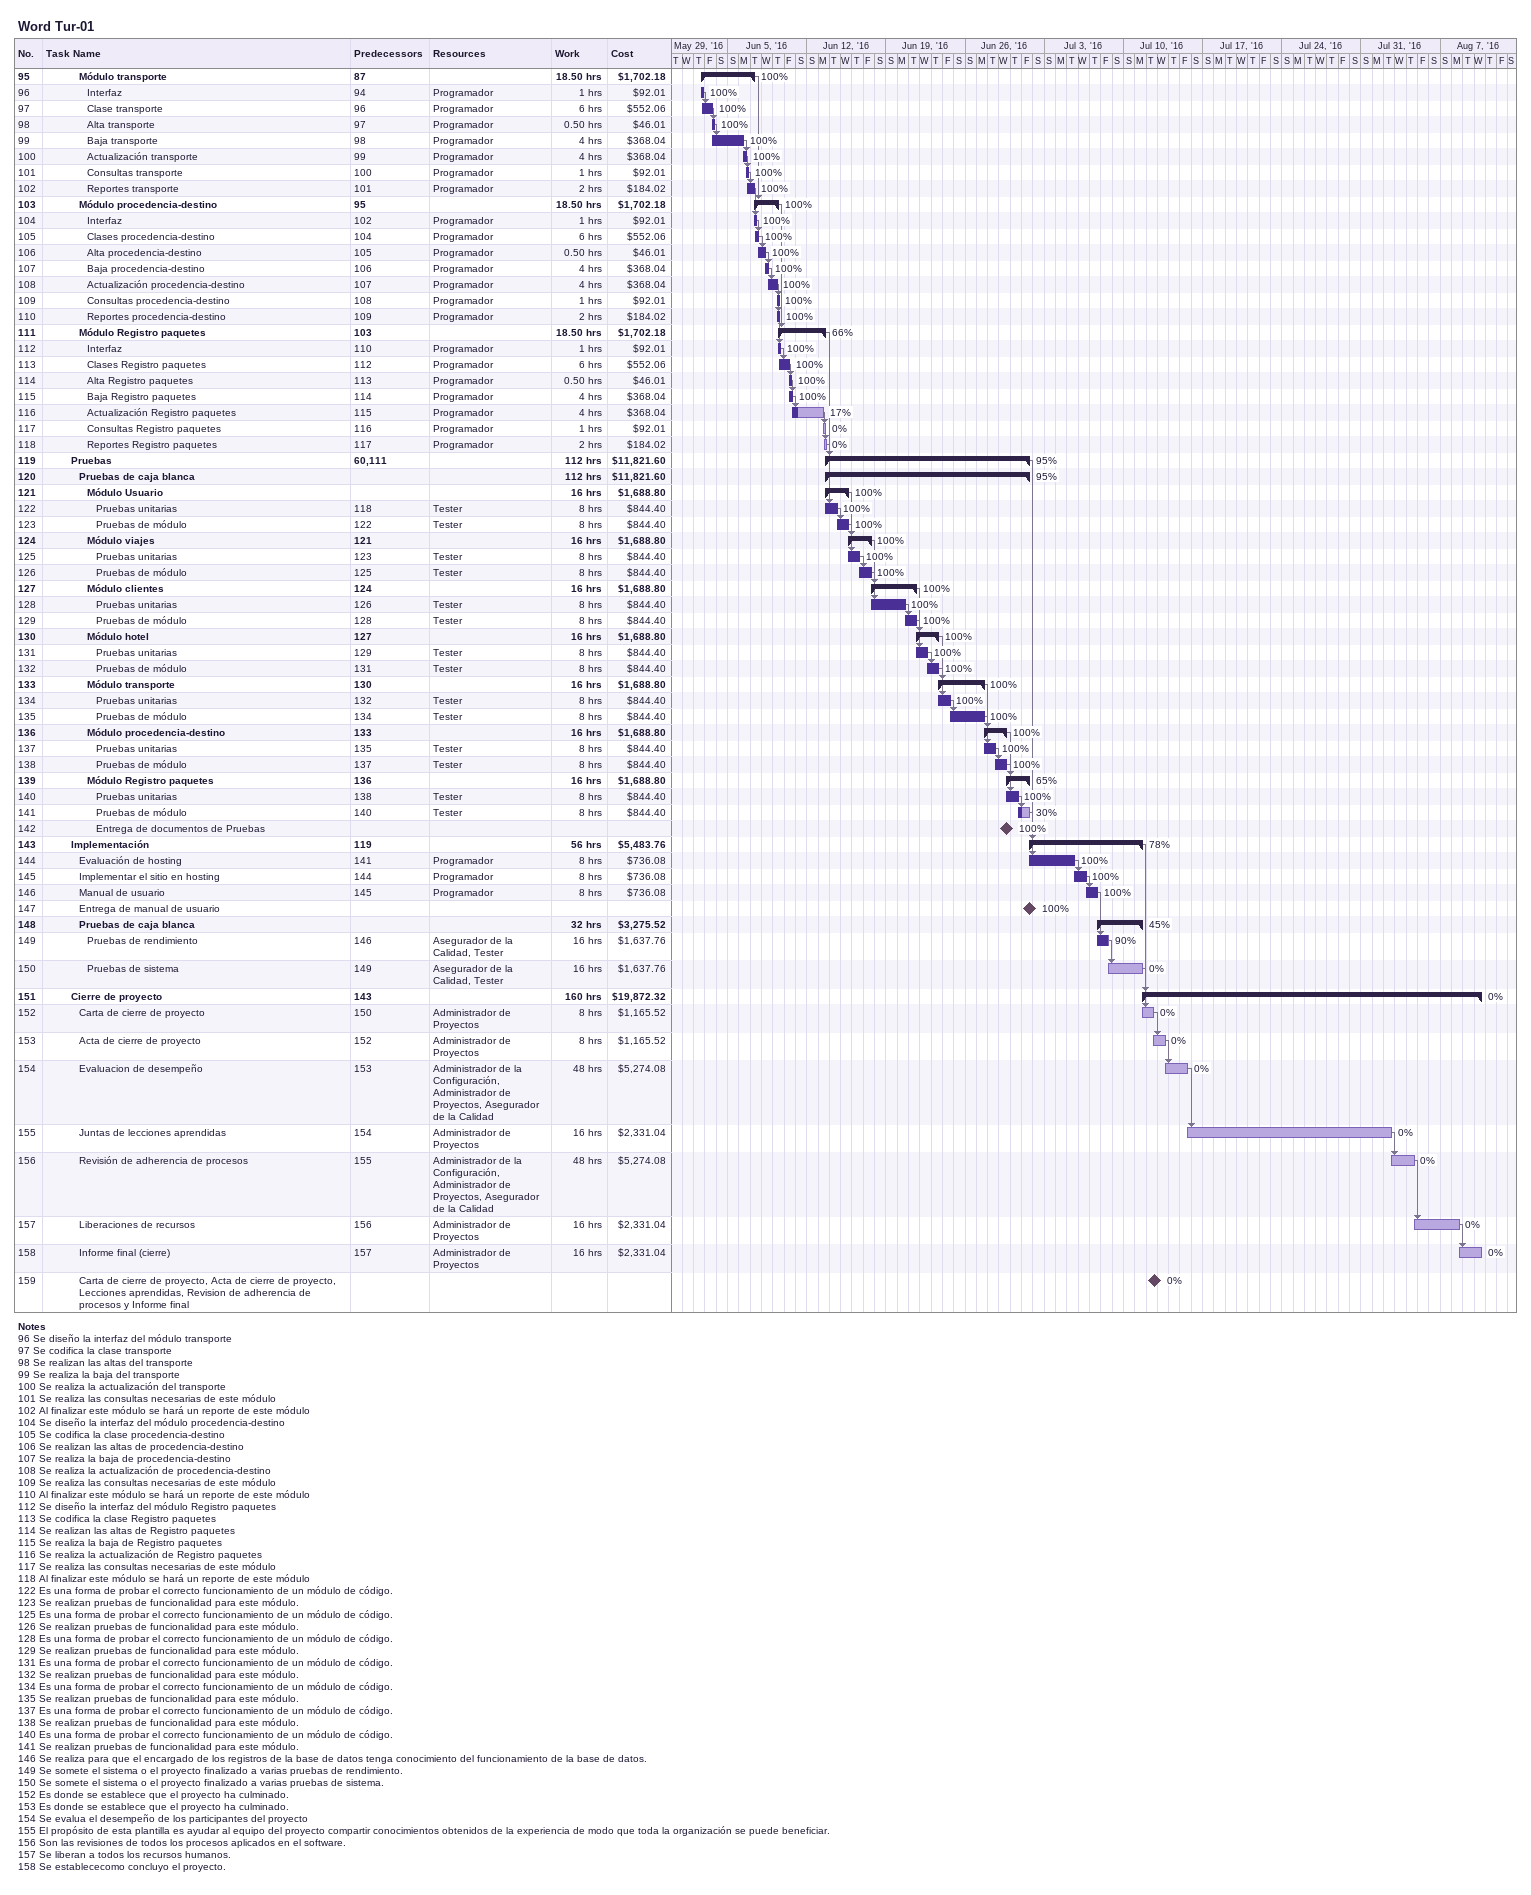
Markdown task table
Word Tur-01

| ID | Level | Task | Start | Finish | Predecessors | Resources | % complete | Work (h) | Cost ($) |
|---|---|---|---|---|---|---|---|---|---|
| 95 | 5 | **Módulo transporte** | 2016-06-02 | 2016-06-07 | 87 |  | 100 | 18.50 | 1702.18 |
| 96 | 6 | Interfaz | 2016-06-02 | 2016-06-02 | 94 | Programador | 100 | 1 | 92.01 |
| 97 | 6 | Clase transporte | 2016-06-02 | 2016-06-03 | 96 | Programador | 100 | 6 | 552.06 |
| 98 | 6 | Alta transporte | 2016-06-03 | 2016-06-03 | 97 | Programador | 100 | 0.50 | 46.01 |
| 99 | 6 | Baja transporte | 2016-06-03 | 2016-06-06 | 98 | Programador | 100 | 4 | 368.04 |
| 100 | 6 | Actualización transporte | 2016-06-06 | 2016-06-06 | 99 | Programador | 100 | 4 | 368.04 |
| 101 | 6 | Consultas transporte | 2016-06-06 | 2016-06-06 | 100 | Programador | 100 | 1 | 92.01 |
| 102 | 6 | Reportes transporte | 2016-06-06 | 2016-06-07 | 101 | Programador | 100 | 2 | 184.02 |
| 103 | 5 | **Módulo procedencia-destino** | 2016-06-07 | 2016-06-09 | 95 |  | 100 | 18.50 | 1702.18 |
| 104 | 6 | Interfaz | 2016-06-07 | 2016-06-07 | 102 | Programador | 100 | 1 | 92.01 |
| 105 | 6 | Clases procedencia-destino | 2016-06-07 | 2016-06-07 | 104 | Programador | 100 | 6 | 552.06 |
| 106 | 6 | Alta procedencia-destino | 2016-06-07 | 2016-06-08 | 105 | Programador | 100 | 0.50 | 46.01 |
| 107 | 6 | Baja procedencia-destino | 2016-06-08 | 2016-06-08 | 106 | Programador | 100 | 4 | 368.04 |
| 108 | 6 | Actualización procedencia-destino | 2016-06-08 | 2016-06-09 | 107 | Programador | 100 | 4 | 368.04 |
| 109 | 6 | Consultas procedencia-destino | 2016-06-09 | 2016-06-09 | 108 | Programador | 100 | 1 | 92.01 |
| 110 | 6 | Reportes procedencia-destino | 2016-06-09 | 2016-06-09 | 109 | Programador | 100 | 2 | 184.02 |
| 111 | 5 | **Módulo Registro paquetes** | 2016-06-09 | 2016-06-13 | 103 |  | 66 | 18.50 | 1702.18 |
| 112 | 6 | Interfaz | 2016-06-09 | 2016-06-09 | 110 | Programador | 100 | 1 | 92.01 |
| 113 | 6 | Clases Registro paquetes | 2016-06-09 | 2016-06-10 | 112 | Programador | 100 | 6 | 552.06 |
| 114 | 6 | Alta Registro paquetes | 2016-06-10 | 2016-06-10 | 113 | Programador | 100 | 0.50 | 46.01 |
| 115 | 6 | Baja Registro paquetes | 2016-06-10 | 2016-06-10 | 114 | Programador | 100 | 4 | 368.04 |
| 116 | 6 | Actualización Registro paquetes | 2016-06-10 | 2016-06-13 | 115 | Programador | 17 | 4 | 368.04 |
| 117 | 6 | Consultas Registro paquetes | 2016-06-13 | 2016-06-13 | 116 | Programador | 0 | 1 | 92.01 |
| 118 | 6 | Reportes Registro paquetes | 2016-06-13 | 2016-06-13 | 117 | Programador | 0 | 2 | 184.02 |
| 119 | 4 | **Pruebas** | 2016-06-13 | 2016-07-01 | 60, 111 |  | 95 | 112 | 11821.60 |
| 120 | 5 | **Pruebas de caja blanca** | 2016-06-13 | 2016-07-01 |  |  | 95 | 112 | 11821.60 |
| 121 | 6 | **Módulo Usuario** | 2016-06-13 | 2016-06-15 |  |  | 100 | 16 | 1688.80 |
| 122 | 7 | Pruebas unitarias | 2016-06-13 | 2016-06-14 | 118 | Tester | 100 | 8 | 844.40 |
| 123 | 7 | Pruebas de módulo | 2016-06-14 | 2016-06-15 | 122 | Tester | 100 | 8 | 844.40 |
| 124 | 6 | **Módulo viajes** | 2016-06-15 | 2016-06-17 | 121 |  | 100 | 16 | 1688.80 |
| 125 | 7 | Pruebas unitarias | 2016-06-15 | 2016-06-16 | 123 | Tester | 100 | 8 | 844.40 |
| 126 | 7 | Pruebas de módulo | 2016-06-16 | 2016-06-17 | 125 | Tester | 100 | 8 | 844.40 |
| 127 | 6 | **Módulo clientes** | 2016-06-17 | 2016-06-21 | 124 |  | 100 | 16 | 1688.80 |
| 128 | 7 | Pruebas unitarias | 2016-06-17 | 2016-06-20 | 126 | Tester | 100 | 8 | 844.40 |
| 129 | 7 | Pruebas de módulo | 2016-06-20 | 2016-06-21 | 128 | Tester | 100 | 8 | 844.40 |
| 130 | 6 | **Módulo hotel** | 2016-06-21 | 2016-06-23 | 127 |  | 100 | 16 | 1688.80 |
| 131 | 7 | Pruebas unitarias | 2016-06-21 | 2016-06-22 | 129 | Tester | 100 | 8 | 844.40 |
| 132 | 7 | Pruebas de módulo | 2016-06-22 | 2016-06-23 | 131 | Tester | 100 | 8 | 844.40 |
| 133 | 6 | **Módulo transporte** | 2016-06-23 | 2016-06-27 | 130 |  | 100 | 16 | 1688.80 |
| 134 | 7 | Pruebas unitarias | 2016-06-23 | 2016-06-24 | 132 | Tester | 100 | 8 | 844.40 |
| 135 | 7 | Pruebas de módulo | 2016-06-24 | 2016-06-27 | 134 | Tester | 100 | 8 | 844.40 |
| 136 | 6 | **Módulo procedencia-destino** | 2016-06-27 | 2016-06-29 | 133 |  | 100 | 16 | 1688.80 |
| 137 | 7 | Pruebas unitarias | 2016-06-27 | 2016-06-28 | 135 | Tester | 100 | 8 | 844.40 |
| 138 | 7 | Pruebas de módulo | 2016-06-28 | 2016-06-29 | 137 | Tester | 100 | 8 | 844.40 |
| 139 | 6 | **Módulo Registro paquetes** | 2016-06-29 | 2016-07-01 | 136 |  | 65 | 16 | 1688.80 |
| 140 | 7 | Pruebas unitarias | 2016-06-29 | 2016-06-30 | 138 | Tester | 100 | 8 | 844.40 |
| 141 | 7 | Pruebas de módulo | 2016-06-30 | 2016-07-01 | 140 | Tester | 30 | 8 | 844.40 |
| 142 | 7 | Entrega de documentos de Pruebas (milestone) | 2016-06-29 | 2016-06-29 |  |  | 100 |  |  |
| 143 | 4 | **Implementación** | 2016-07-01 | 2016-07-11 | 119 |  | 78 | 56 | 5483.76 |
| 144 | 5 | Evaluación de hosting | 2016-07-01 | 2016-07-05 | 141 | Programador | 100 | 8 | 736.08 |
| 145 | 5 | Implementar el sitio en hosting | 2016-07-05 | 2016-07-06 | 144 | Programador | 100 | 8 | 736.08 |
| 146 | 5 | Manual de usuario | 2016-07-06 | 2016-07-07 | 145 | Programador | 100 | 8 | 736.08 |
| 147 | 5 | Entrega de manual de usuario (milestone) | 2016-07-01 | 2016-07-01 |  |  | 100 |  |  |
| 148 | 5 | **Pruebas de caja blanca** | 2016-07-07 | 2016-07-11 |  |  | 45 | 32 | 3275.52 |
| 149 | 6 | Pruebas de rendimiento | 2016-07-07 | 2016-07-08 | 146 | Asegurador de la Calidad, Tester | 90 | 16 | 1637.76 |
| 150 | 6 | Pruebas de sistema | 2016-07-08 | 2016-07-11 | 149 | Asegurador de la Calidad, Tester | 0 | 16 | 1637.76 |
| 151 | 4 | **Cierre de proyecto** | 2016-07-11 | 2016-08-10 | 143 |  | 0 | 160 | 19872.32 |
| 152 | 5 | Carta de cierre de proyecto | 2016-07-11 | 2016-07-12 | 150 | Administrador de Proyectos | 0 | 8 | 1165.52 |
| 153 | 5 | Acta de cierre de proyecto | 2016-07-12 | 2016-07-13 | 152 | Administrador de Proyectos | 0 | 8 | 1165.52 |
| 154 | 5 | Evaluacion de desempeño | 2016-07-13 | 2016-07-15 | 153 | Administrador de la Configuración, Administrador de Proyectos, Asegurador de la Calidad | 0 | 48 | 5274.08 |
| 155 | 5 | Juntas de lecciones aprendidas | 2016-07-15 | 2016-08-02 | 154 | Administrador de Proyectos | 0 | 16 | 2331.04 |
| 156 | 5 | Revisión de adherencia de procesos | 2016-08-02 | 2016-08-04 | 155 | Administrador de la Configuración, Administrador de Proyectos, Asegurador de la Calidad | 0 | 48 | 5274.08 |
| 157 | 5 | Liberaciones de recursos | 2016-08-04 | 2016-08-08 | 156 | Administrador de Proyectos | 0 | 16 | 2331.04 |
| 158 | 5 | Informe final (cierre) | 2016-08-08 | 2016-08-10 | 157 | Administrador de Proyectos | 0 | 16 | 2331.04 |
| 159 | 5 | Carta de cierre de proyecto, Acta de cierre de proyecto, Lecciones aprendidas, Revision de adherencia de procesos y Informe final (milestone) | 2016-07-12 | 2016-07-12 |  |  | 0 |  |  |

Notes
- 96: Se diseño la interfaz del módulo transporte
- 97: Se codifica la clase transporte
- 98: Se realizan las altas del transporte
- 99: Se realiza la baja del transporte
- 100: Se realiza la actualización del transporte
- 101: Se realiza las consultas necesarias de este módulo
- 102: Al finalizar este módulo se hará un reporte de este módulo
- 104: Se diseño la interfaz del módulo procedencia-destino
- 105: Se codifica la clase procedencia-destino
- 106: Se realizan las altas de procedencia-destino
- 107: Se realiza la baja de procedencia-destino
- 108: Se realiza la actualización de procedencia-destino
- 109: Se realiza las consultas necesarias de este módulo
- 110: Al finalizar este módulo se hará un reporte de este módulo
- 112: Se diseño la interfaz del módulo Registro paquetes
- 113: Se codifica la clase Registro paquetes
- 114: Se realizan las altas de Registro paquetes
- 115: Se realiza la baja de Registro paquetes
- 116: Se realiza la actualización de Registro paquetes
- 117: Se realiza las consultas necesarias de este módulo
- 118: Al finalizar este módulo se hará un reporte de este módulo
- 122: Es una forma de probar el correcto funcionamiento de un módulo de código.
- 123: Se realizan pruebas de funcionalidad para este módulo.
- 125: Es una forma de probar el correcto funcionamiento de un módulo de código.
- 126: Se realizan pruebas de funcionalidad para este módulo.
- 128: Es una forma de probar el correcto funcionamiento de un módulo de código.
- 129: Se realizan pruebas de funcionalidad para este módulo.
- 131: Es una forma de probar el correcto funcionamiento de un módulo de código.
- 132: Se realizan pruebas de funcionalidad para este módulo.
- 134: Es una forma de probar el correcto funcionamiento de un módulo de código.
- 135: Se realizan pruebas de funcionalidad para este módulo.
- 137: Es una forma de probar el correcto funcionamiento de un módulo de código.
- 138: Se realizan pruebas de funcionalidad para este módulo.
- 140: Es una forma de probar el correcto funcionamiento de un módulo de código.
- 141: Se realizan pruebas de funcionalidad para este módulo.
- 146: Se realiza para que el encargado de los registros de la base de datos tenga conocimiento del funcionamiento de la base de datos.
- 149: Se somete el sistema o el proyecto finalizado a varias pruebas de rendimiento.
- 150: Se somete el sistema o el proyecto finalizado a varias pruebas de sistema.
- 152: Es donde se establece que el proyecto ha culminado.
- 153: Es donde se establece que el proyecto ha culminado.
- 154: Se evalua el desempeño de los participantes del proyecto
- 155: El propósito de esta plantilla es ayudar al equipo del proyecto compartir conocimientos obtenidos de la experiencia de modo que toda la organización se puede beneficiar.
- 156: Son las revisiones de todos los procesos aplicados en el software.
- 157: Se liberan a todos los recursos humanos.
- 158: Se establececomo concluyo el proyecto.
